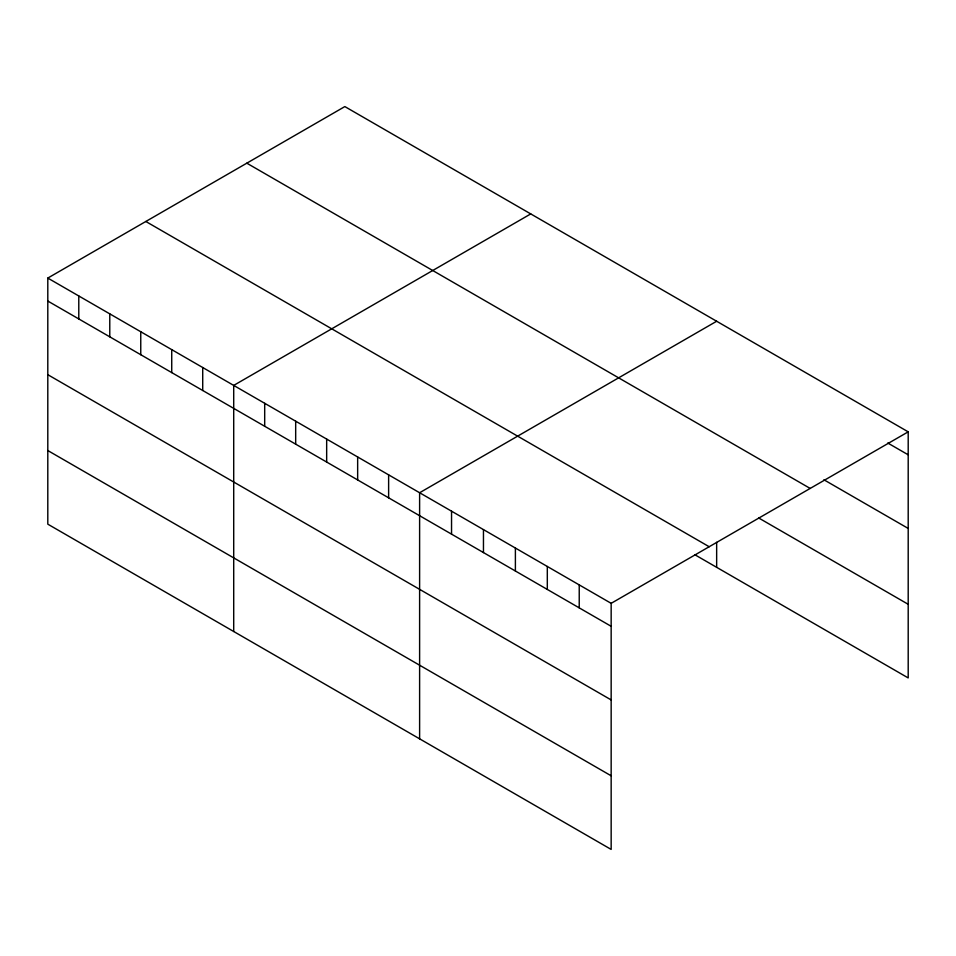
<?xml version="1.0" encoding="UTF-8"?>
<svg xmlns="http://www.w3.org/2000/svg" width="956" height="956" viewBox="0 0 956 956"><rect width="100%" height="100%" fill="white"/><g stroke="black" fill="none" stroke-linecap="round" stroke-linejoin="round"><path stroke-width="1.43" d="M47.8 278.077L611.159 603.332L611.159 849.418L47.8 524.163L47.8 278.077L344.841 106.582L908.2 431.837L908.2 677.923L694.713 554.659M530.747 213.917L233.706 385.411L233.706 631.498M716.653 321.252L419.612 492.746L419.612 738.833M611.159 603.332L908.2 431.837M887.765 443.01L908.2 454.805M823.917 479.781L908.2 528.429M246.815 163.177L810.174 488.432M758.801 518.033L908.2 604.288M145.826 221.481L709.185 546.736M47.8 301.044L611.159 626.3M47.8 374.68L611.159 699.923M47.8 450.539L611.159 775.794M716.653 542.303L716.653 567.338M579.228 584.893L579.228 607.873M547.31 566.466L547.31 589.434M515.392 548.039L515.392 571.007M483.461 529.6L483.461 552.58M451.543 511.173L451.543 534.141M388.626 474.857L388.626 497.825M357.652 456.968L357.652 479.936M326.665 439.079L326.665 462.047M295.679 421.19L295.679 444.158M264.692 403.301L264.692 426.268M202.72 367.522L202.72 390.49M171.733 349.633L171.733 372.601M140.759 331.744L140.759 354.712M109.773 313.855L109.773 336.823M78.786 295.966L78.786 318.934"/></g></svg>
